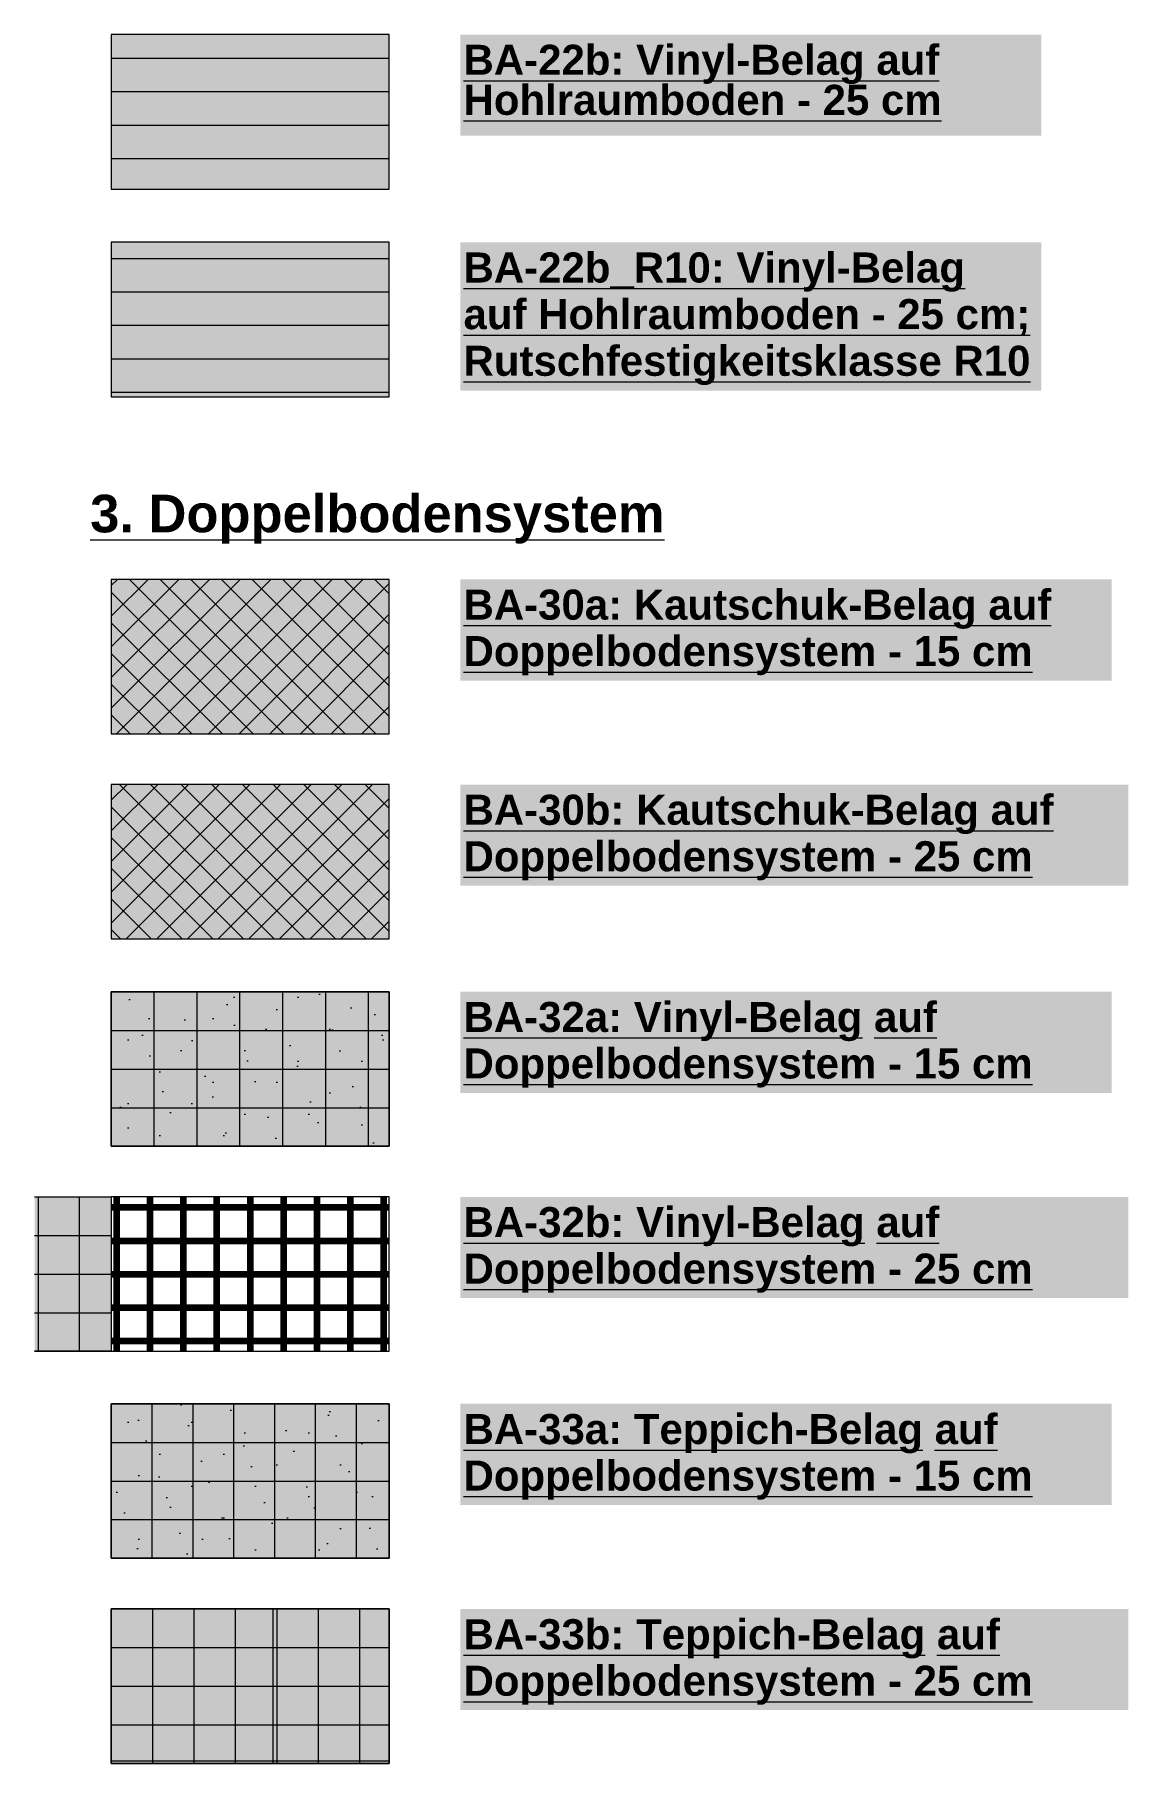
# Model space of a CAD drawing. Header units: metres. Extents: x -22.4 to 53.1, y 133.6 to 157.9.
# Drawn here: x 44.27 to 47.55, y 133.92 to 139.1 of the extents above; entities that cross this region are included whole.
import ezdxf

# ---------------------------------------------------------------- set-up
doc = ezdxf.new("R2010")
doc.units = ezdxf.units.M
doc.header["$MEASUREMENT"] = 0
for name, color, linetype in [('20  Boden Aufbauten', 7, 'Continuous'), ('20  Boden Aufbauten_Deckschraffur', 7, 'Continuous'), ('40 Text Legende', 7, 'Continuous'), ('Neubau_20  Boden Aufbauten', 7, 'Continuous'), ('Neubau_40 Text Legende', 7, 'Continuous')]:
    doc.layers.add(name, color=color, linetype=linetype)
doc.styles.add('ERSTELLTER_STIL_3', font='')
doc.styles.get('ERSTELLTER_STIL_3').set_extended_font_data('Arial', bold=True)
pattern_1 = [(45, (-343.01276, 206.72843), (-0.095459415, 0.095459415), [0, -0.09, 0, -0.135]), (110, (-342.71276, 206.72843), (0.126858504, 0.04617272), [0, -0.066, 0, -0.114])]
pattern_2 = [(0, (-343.01276, 206.42843), (0, 0.1), [])]
pattern_3 = [(45, (-343.01276, 206.428435), (-0.045961939, 0.045961939), []), (135, (-343.01276, 206.428435), (0.045961939, 0.045961939), [])]

msp = doc.modelspace()

# ---------------------------------------------------------------- hatches: boundary and pattern name
at = {"layer": '20  Boden Aufbauten_Deckschraffur', "linetype": 'Continuous', "lineweight": 18}
for points in [[(44.5023, 138.6368), (45.335, 138.6368), (45.335, 139.0993), (44.5023, 139.0993)], [(44.5023, 138.0147), (45.335, 138.0147), (45.335, 138.4773), (44.5023, 138.4773)], [(44.5023, 136.3906), (45.335, 136.3906), (45.335, 136.8531), (44.5023, 136.8531)]]:
    msp.add_hatch(color=171, dxfattribs=at).paths.add_polyline_path(points)
at = {"layer": '20  Boden Aufbauten_Deckschraffur', "linetype": 'Continuous', "lineweight": 0, "true_color": 0xffffff}
h = msp.add_hatch(dxfattribs=at)
h.set_pattern_fill('Holz_Schalung_liegend__1_A3', style=0, pattern_type=2)
h.set_pattern_definition(pattern_2)
h.paths.add_polyline_path([(44.5023, 138.6368), (45.335, 138.6368), (45.335, 139.0993), (44.5023, 139.0993)])
at = {"layer": '20  Boden Aufbauten_Deckschraffur', "linetype": 'Continuous', "lineweight": 18}
h = msp.add_hatch(dxfattribs=at)
h.set_pattern_fill('Holz_Schalung_liegend__1_A3', color=6, style=0, pattern_type=2)
h.set_pattern_definition(pattern_2)
h.paths.add_polyline_path([(44.5023, 138.0147), (45.335, 138.0147), (45.335, 138.4773), (44.5023, 138.4773)])
at = {"layer": '20  Boden Aufbauten_Deckschraffur', "linetype": 'Continuous', "lineweight": 0, "true_color": 0xffffff}
for points in [[(44.5023, 137.005), (45.335, 137.005), (45.335, 137.4676), (44.5023, 137.4676)], [(44.5023, 135.77), (45.335, 135.77), (45.335, 136.2325), (44.5023, 136.2325)]]:
    msp.add_hatch(color=7, dxfattribs=at).paths.add_polyline_path(points)
at = {"layer": '20  Boden Aufbauten_Deckschraffur', "linetype": 'Continuous', "lineweight": 18}
h = msp.add_hatch(dxfattribs=at)
h.set_pattern_fill('Dämmung__hart_0002', color=8, style=0, pattern_type=2)
h.set_pattern_definition(pattern_3)
h.paths.add_polyline_path([(44.5023, 137.005), (45.335, 137.005), (45.335, 137.4676), (44.5023, 137.4676)])
h = msp.add_hatch(dxfattribs=at)
h.set_pattern_fill('Dämmung__hart_0002', color=8, style=0, pattern_type=2)
h.set_pattern_definition(pattern_3)
h.paths.add_polyline_path([(44.5023, 136.3906), (45.335, 136.3906), (45.335, 136.8531), (44.5023, 136.8531)])
at = {"layer": '20  Boden Aufbauten_Deckschraffur', "linetype": 'Continuous', "lineweight": 18, "true_color": 0x9900ff}
h = msp.add_hatch(dxfattribs=at)
h.set_pattern_fill('Teppich_0002', color=190, style=0, pattern_type=2)
h.set_pattern_definition(pattern_1)
h.paths.add_polyline_path([(44.5023, 135.77), (45.335, 135.77), (45.335, 136.2325), (44.5023, 136.2325)])
at = {"layer": '20  Boden Aufbauten_Deckschraffur', "linetype": 'Continuous', "lineweight": 100}
h = msp.add_hatch(dxfattribs=at)
h.set_pattern_fill('Verband__Quadrat__50x50__4E', color=34, style=0, pattern_type=2)
h.set_pattern_definition([(0, (44.91868, 135.3868), (0, 0.1), []), (90, (44.91868, 135.3868), (-0.1, 0), [])])
h.paths.add_polyline_path([(44.5023, 135.1555), (45.335, 135.1555), (45.335, 135.6181), (44.5023, 135.6181)])
at = {"layer": '20  Boden Aufbauten_Deckschraffur', "linetype": 'Continuous', "lineweight": 50, "true_color": 0xefefef}
msp.add_hatch(color=7, dxfattribs=at).paths.add_polyline_path([(44.5023, 134.5357), (45.335, 134.5357), (45.335, 134.9983), (44.5023, 134.9983)])
at = {"layer": '20  Boden Aufbauten_Deckschraffur', "linetype": 'Continuous', "lineweight": 13, "true_color": 0x17c90e}
h = msp.add_hatch(dxfattribs=at)
h.set_pattern_fill('Teppich_0002', color=92, style=0, pattern_type=2)
h.set_pattern_definition(pattern_1)
h.paths.add_polyline_path([(44.5023, 134.5357), (45.335, 134.5357), (45.335, 134.9983), (44.5023, 134.9983)])
at = {"layer": '20  Boden Aufbauten_Deckschraffur', "linetype": 'Continuous', "lineweight": 18, "true_color": 0x006300}
h = msp.add_hatch(dxfattribs=at)
h.set_pattern_fill('Verband__Quadrat__50x50__4E', color=98, style=0, pattern_type=2)
h.set_pattern_definition([(0, (-343.01276, 206.42843), (0, 0.5), []), (90, (-343.01276, 206.42843), (-0.5, 0), [])])
h.paths.add_polyline_path([(44.5023, 133.9212), (45.335, 133.9212), (45.335, 134.3838), (44.5023, 134.3838)])
at = {"layer": 'Neubau_20  Boden Aufbauten', "linetype": 'Continuous', "lineweight": 0, "true_color": 0xffffff}
for points in [[(44.5023, 136.2325), (44.5023, 135.7702), (45.335, 135.7702), (45.335, 136.2325)], [(44.2725, 135.6181), (44.2725, 135.1555), (44.5023, 135.1555), (44.5023, 135.6181)], [(44.5023, 134.9983), (44.5023, 134.5357), (45.335, 134.5357), (45.335, 134.9983)], [(44.5023, 134.3838), (44.5023, 133.9212), (45.335, 133.9212), (45.335, 134.3838)]]:
    msp.add_hatch(color=7, dxfattribs=at).paths.add_polyline_path(points)
at = {"layer": 'Neubau_20  Boden Aufbauten', "linetype": 'Continuous', "lineweight": 18, "true_color": 0x9900ff}
h = msp.add_hatch(dxfattribs=at)
h.set_pattern_fill('Verband__Quadrat__50x50__4E', color=190, style=0, pattern_type=2)
h.set_pattern_definition([(0, (44.5023, 136.00042), (0, 0.116065), []), (90, (44.5023, 136.00042), (-0.12846, 0), [])])
h.paths.add_polyline_path([(44.5023, 136.2325), (44.5023, 135.7702), (45.335, 135.7702), (45.335, 136.2325)])
at = {"layer": 'Neubau_20  Boden Aufbauten', "linetype": 'Continuous', "lineweight": 0, "true_color": 0xffffff}
h = msp.add_hatch(dxfattribs=at)
h.set_pattern_fill('Verband__Quadrat__50x50__4E', style=0, pattern_type=2)
h.set_pattern_definition([(0, (43.66956, 135.3868), (0, 0.115642), []), (90, (43.66956, 135.3868), (-0.122888, 0), [])])
h.paths.add_polyline_path([(44.2725, 135.6181), (44.2725, 135.1555), (44.5023, 135.1555), (44.5023, 135.6181)])
at = {"layer": 'Neubau_20  Boden Aufbauten', "linetype": 'Continuous', "lineweight": 13, "true_color": 0x17c90e}
h = msp.add_hatch(dxfattribs=at)
h.set_pattern_fill('Verband__Quadrat__50x50__4E', color=92, style=0, pattern_type=2)
h.set_pattern_definition([(3e-12, (44.5023, 134.76697), (0, 0.115642), []), (90, (44.5023, 134.76697), (-0.122371, 0), [])])
h.paths.add_polyline_path([(44.5023, 134.9983), (44.5023, 134.5357), (45.335, 134.5357), (45.335, 134.9983)])
at = {"layer": 'Neubau_20  Boden Aufbauten', "linetype": 'Continuous', "lineweight": 18, "true_color": 0x006300}
h = msp.add_hatch(dxfattribs=at)
h.set_pattern_fill('Verband__Quadrat__50x50__4E', color=98, style=0, pattern_type=2)
h.set_pattern_definition([(0, (44.5023, 134.15251), (0, 0.115642), []), (90, (44.5023, 134.15251), (-0.124059, 0), [])])
h.paths.add_polyline_path([(44.5023, 134.3838), (44.5023, 133.9212), (45.335, 133.9212), (45.335, 134.3838)])
at = {"layer": 'Neubau_40 Text Legende', "linetype": 'Continuous', "lineweight": 0, "true_color": 0xffffff}
for points in [[(45.5473, 138.7965), (47.2875, 138.7965), (47.2875, 139.0993), (45.5473, 139.0993)], [(45.5473, 138.033), (47.2875, 138.033), (47.2875, 138.4773), (45.5473, 138.4773)], [(45.5473, 137.1647), (47.4988, 137.1647), (47.4988, 137.4676), (45.5473, 137.4676)], [(45.5473, 136.5503), (47.5487, 136.5503), (47.5487, 136.8531), (45.5473, 136.8531)], [(45.5473, 135.9297), (47.4988, 135.9297), (47.4988, 136.2325), (45.5473, 136.2325)], [(45.5473, 135.3152), (47.5487, 135.3152), (47.5487, 135.6181), (45.5473, 135.6181)], [(45.5473, 134.6954), (47.4988, 134.6954), (47.4988, 134.9983), (45.5473, 134.9983)], [(45.5473, 134.0809), (47.5487, 134.0809), (47.5487, 134.3838), (45.5473, 134.3838)]]:
    msp.add_hatch(color=7, dxfattribs=at).paths.add_polyline_path(points)

# ---------------------------------------------------------------- linework, layer by layer
at = {"layer": '20  Boden Aufbauten', "color": 7, "linetype": 'Continuous', "lineweight": 13, "ltscale": 1000, "flags": 128}
for points in [[(44.5023, 138.6368), (45.335, 138.6368), (45.335, 139.0993), (44.5023, 139.0993)], [(44.5023, 138.0147), (45.335, 138.0147), (45.335, 138.4773), (44.5023, 138.4773)], [(44.5023, 137.005), (45.335, 137.005), (45.335, 137.4676), (44.5023, 137.4676)], [(44.5023, 136.3906), (45.335, 136.3906), (45.335, 136.8531), (44.5023, 136.8531)], [(44.5023, 135.77), (45.335, 135.77), (45.335, 136.2325), (44.5023, 136.2325)], [(44.5023, 135.1555), (45.335, 135.1555), (45.335, 135.6181), (44.5023, 135.6181)], [(44.5023, 134.5357), (45.335, 134.5357), (45.335, 134.9983), (44.5023, 134.9983)], [(44.5023, 133.9212), (45.335, 133.9212), (45.335, 134.3838), (44.5023, 134.3838)]]:
    msp.add_lwpolyline(points, close=True, dxfattribs=at)
at = {"layer": 'Neubau_20  Boden Aufbauten', "color": 7, "linetype": 'Continuous', "lineweight": 13, "ltscale": 1000, "flags": 128}
for points in [[(44.5023, 136.2325), (45.335, 136.2325), (45.335, 135.7702), (44.5023, 135.7702)], [(44.5023, 134.9983), (45.335, 134.9983), (45.335, 134.5357), (44.5023, 134.5357)], [(44.5023, 134.3838), (45.335, 134.3838), (45.335, 133.9212), (44.5023, 133.9212)]]:
    msp.add_lwpolyline(points, close=True, dxfattribs=at)
msp.add_lwpolyline([(44.2725, 135.6181), (44.5023, 135.6181), (44.5023, 135.1555), (44.2725, 135.1555)], dxfattribs=at)

# ---------------------------------------------------------------- texts
at = {"layer": '40 Text Legende', "color": 7, "linetype": 'Continuous', "lineweight": 13, "char_height": 0.09, "attachment_point": 1, "style": 'ERSTELLTER_STIL_3'}
for s, insert, width, line_spacing_factor in [('\\A1;{\\pql;\\fArial|b1|i0|c0|p38;\\L\\LBA-22b:\\fArial|b1|i0|c0|p38; Vinyl-Belag auf Hohlraumboden - 25 cm}', (45.5573, 139.0688), 1.72021, 0.799661), ('\\A1;{\\pql;\\fArial|b1|i0|c0|p38;\\L\\LBA-22b_R10:\\fArial|b1|i0|c0|p38; Vinyl-Belag auf Hohlraumboden - 25 cm\\fArial|b1|i0|c0|p38;;\\P\\pql;\\fArial|b1|i0|c0|p38;Rutschfestigkeitsklasse R10}', (45.5573, 138.4467), 1.72021, 0.931063), ('\\A1;{\\pql;\\fArial|b1|i0|c0|p38;\\L\\LBA-30a:\\fArial|b1|i0|c0|p38; Kautschuk-Belag auf Doppelbodensystem - 15 cm}', (45.5573, 137.437), 1.931427, 0.928252), ('\\A1;{\\pql;\\fArial|b1|i0|c0|p38;\\L\\LBA-30b:\\fArial|b1|i0|c0|p38; Kautschuk-Belag auf Doppelbodensystem - 25 cm}', (45.5573, 136.8226), 1.9814, 0.928252), ('\\A1;{\\pql;\\fArial|b1|i0|c0|p38;\\L\\LBA-32a:\\fArial|b1|i0|c0|p38; \\fArial|b1|i0|c0|p38;Vinyl\\fArial|b1|i0|c0|p38;-Belag auf Doppelbodensystem - 15 cm}', (45.5573, 136.202), 1.931427, 0.928252), ('\\A1;{\\pql;\\fArial|b1|i0|c0|p38;\\L\\LBA-32b:\\fArial|b1|i0|c0|p38; \\fArial|b1|i0|c0|p38;Vinyl\\fArial|b1|i0|c0|p38;-Belag auf Doppelbodensystem - 25 cm}', (45.5573, 135.5875), 1.9814, 0.928252), ('\\A1;{\\pql;\\fArial|b1|i0|c0|p38;\\L\\LBA-33a:\\fArial|b1|i0|c0|p38; \\fArial|b1|i0|c0|p38;Teppich\\fArial|b1|i0|c0|p38;-Belag auf Doppelbodensystem - 15 cm}', (45.5573, 134.9677), 1.931427, 0.928252), ('\\A1;{\\pql;\\fArial|b1|i0|c0|p38;\\L\\LBA-33b:\\fArial|b1|i0|c0|p38; \\fArial|b1|i0|c0|p38;Teppich\\fArial|b1|i0|c0|p38;-Belag auf Doppelbodensystem - 25 cm}', (45.5573, 134.3532), 1.9814, 0.928252)]:
    msp.add_mtext(s, dxfattribs=dict(at, insert=insert, width=width, line_spacing_factor=line_spacing_factor))
at = {"layer": '40 Text Legende', "color": 7, "linetype": 'Continuous', "lineweight": 13, "insert": (44.4391, 137.7211), "char_height": 0.1125, "attachment_point": 1, "style": 'ERSTELLTER_STIL_3'}
msp.add_mtext('\\A1;{\\pql;\\fArial|b1|i0|c0|p38;\\L\\L3. Doppelbodensystem}', dxfattribs=at)

doc.saveas('drawing.dxf')
